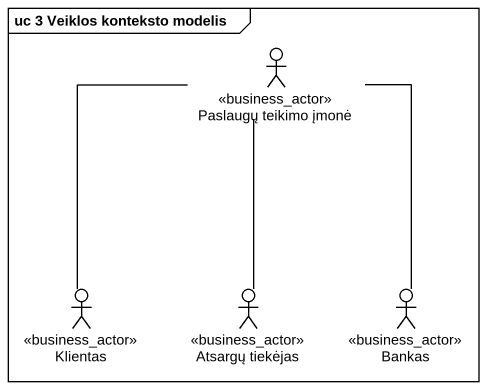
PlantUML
@startuml
mainframe uc 3 Veiklos konteksto modelis
actor "Paslaugų teikimo įmonė" as Paslaugų_teikimo_įmonė <<business_actor>>
actor Klientas <<business_actor>>
actor "Atsargų tiekėjas" as Atsargų_tiekėjas <<business_actor>>
actor Bankas <<business_actor>>
Klientas -up- Paslaugų_teikimo_įmonė
Atsargų_tiekėjas -up- Paslaugų_teikimo_įmonė
Bankas -up- Paslaugų_teikimo_įmonė
@enduml
